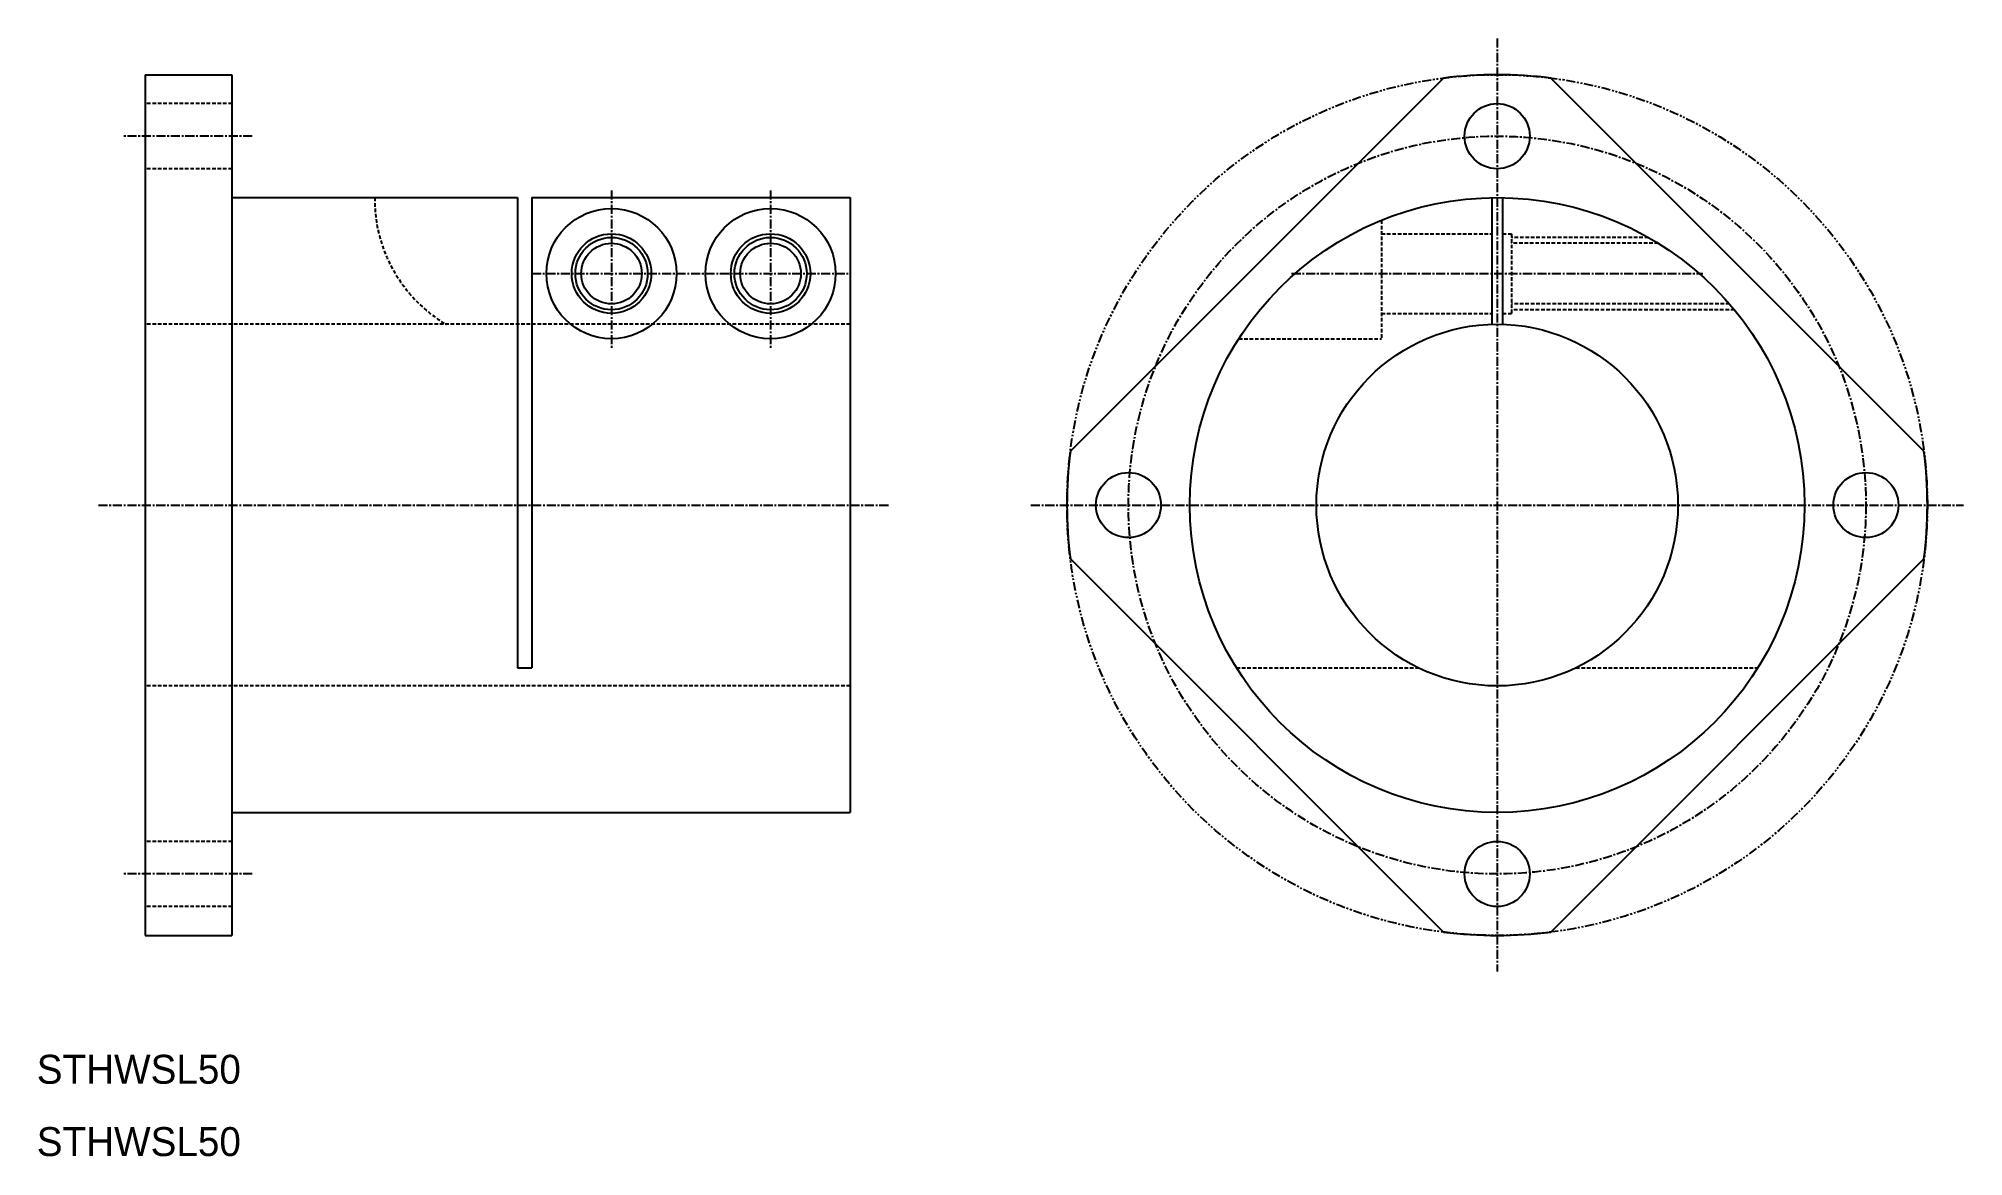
# Model space of a CAD drawing. Extents: x 10 to 276, y 10 to 164.
import ezdxf

# ---------------------------------------------------------------- set-up
doc = ezdxf.new("R2010")
doc.units = 0
for name, pattern in [('CENTER', [2, 1.25, -0.25, 0.25, -0.25]), ('DASHED', [0.75, 0.5, -0.25]), ('PHANTOM', [2.5, 1.25, -0.25, 0.25, -0.25, 0.25, -0.25])]:
    doc.linetypes.add(name, pattern=pattern)
doc.layers.get('0').update_dxf_attribs({"linetype": 'CONTINUOUS'})
doc.layers.add('CENTER', color=1, linetype='CENTER')

msp = doc.modelspace()

# ---------------------------------------------------------------- linework, layer by layer
at = {"color": 7, "linetype": 'CONTINUOUS'}
for p, q in [((25, 159.5), (25, 40.5)), ((25, 159.5), (37, 159.5)), ((37, 159.5), (37, 40.5)), ((152.97, 107.43), (204.57, 159.03)), ((271.03, 107.43), (219.43, 159.03)), ((37, 142.5), (76.5, 142.5)), ((76.5, 142.5), (76.5, 77.5)), ((78.5, 142.5), (78.5, 77.5)), ((78.5, 142.5), (122.5, 142.5)), ((122.5, 142.5), (122.5, 57.5)), ((211.25, 142.49), (211.25, 124.99)), ((212.75, 142.49), (212.75, 124.99)), ((204.57, 40.97), (152.97, 92.57)), ((219.43, 40.97), (271.03, 92.57)), ((76.5, 77.5), (78.5, 77.5)), ((37, 57.5), (122.5, 57.5)), ((25, 40.5), (37, 40.5))]:
    msp.add_line(p, q, dxfattribs=at)
at = {"color": 3, "linetype": 'DASHED'}
for p, q in [((37, 155.5), (25, 155.5)), ((37, 146.5), (25, 146.5)), ((196, 139.37), (196, 123)), ((196, 137.5), (211.25, 137.5)), ((212.75, 137.5), (214, 137.5)), ((214, 137.5), (214, 126.5)), ((232.91, 137), (214, 137)), ((234.28, 136.19), (214, 136.19)), ((244.14, 127.81), (214, 127.81)), ((196, 126.5), (211.25, 126.5)), ((212.75, 126.5), (214, 126.5)), ((244.82, 127), (214, 127)), ((122.5, 125), (25, 125)), ((176.26, 123), (196, 123)), ((175.94, 77.5), (201.1, 77.5)), ((222.9, 77.5), (248.06, 77.5)), ((122.5, 75), (25, 75)), ((37, 53.5), (25, 53.5)), ((37, 44.5), (25, 44.5))]:
    msp.add_line(p, q, dxfattribs=at)
at = {"color": 3, "linetype": 'PHANTOM'}
msp.add_circle((212, 100), 59.5, dxfattribs=at)
at = {"color": 7, "linetype": 'CONTINUOUS'}
for centre, radius in [((212, 151), 4.5), ((212, 100), 42.5), ((89.5, 132), 9), ((111.5, 132), 9), ((89.5, 132), 5.5), ((89.5, 132), 4.19), ((111.5, 132), 5.5), ((111.5, 132), 4.19), ((212, 100), 25), ((161, 100), 4.5), ((263, 100), 4.5), ((212, 49), 4.5)]:
    msp.add_circle(centre, radius, dxfattribs=at)
at = {"color": 3, "linetype": 'CONTINUOUS'}
for centre in [(89.5, 132), (111.5, 132)]:
    msp.add_circle(centre, 5, dxfattribs=at)
at = {"color": 7, "linetype": 'CONTINUOUS'}
for start, end in [(82.8223, 97.1777), (172.8223, 187.1777), (352.8223, 7.1777), (262.8223, 277.1777)]:
    msp.add_arc((212, 100), 59.5, start, end, dxfattribs=at)
at = {"color": 3, "linetype": 'DASHED'}
msp.add_arc((76.77, 142.26), 20.02, 179.3211, 239.5497, dxfattribs=at)
at = {"layer": 'CENTER', "color": 1, "linetype": 'CENTER'}
for p, q in [((212, 164.5), (212, 35.5)), ((39.8, 151), (21.85, 151)), ((89.5, 143.5), (89.5, 121.5)), ((111.5, 143.5), (111.5, 121.5)), ((78.5, 132), (122.5, 132)), ((183.57, 132), (240.43, 132)), ((18.54, 100), (127.79, 100)), ((147.5, 100), (276.5, 100)), ((39.8, 49), (21.85, 49))]:
    msp.add_line(p, q, dxfattribs=at)
msp.add_circle((212, 100), 51, dxfattribs=at)

# ---------------------------------------------------------------- texts
at = {"color": 7, "linetype": 'CONTINUOUS'}
for p in [(10, 20), (10, 10)]:
    msp.add_text('STHWSL50', height=4, dxfattribs=at).set_placement(p)

doc.saveas('drawing.dxf')
